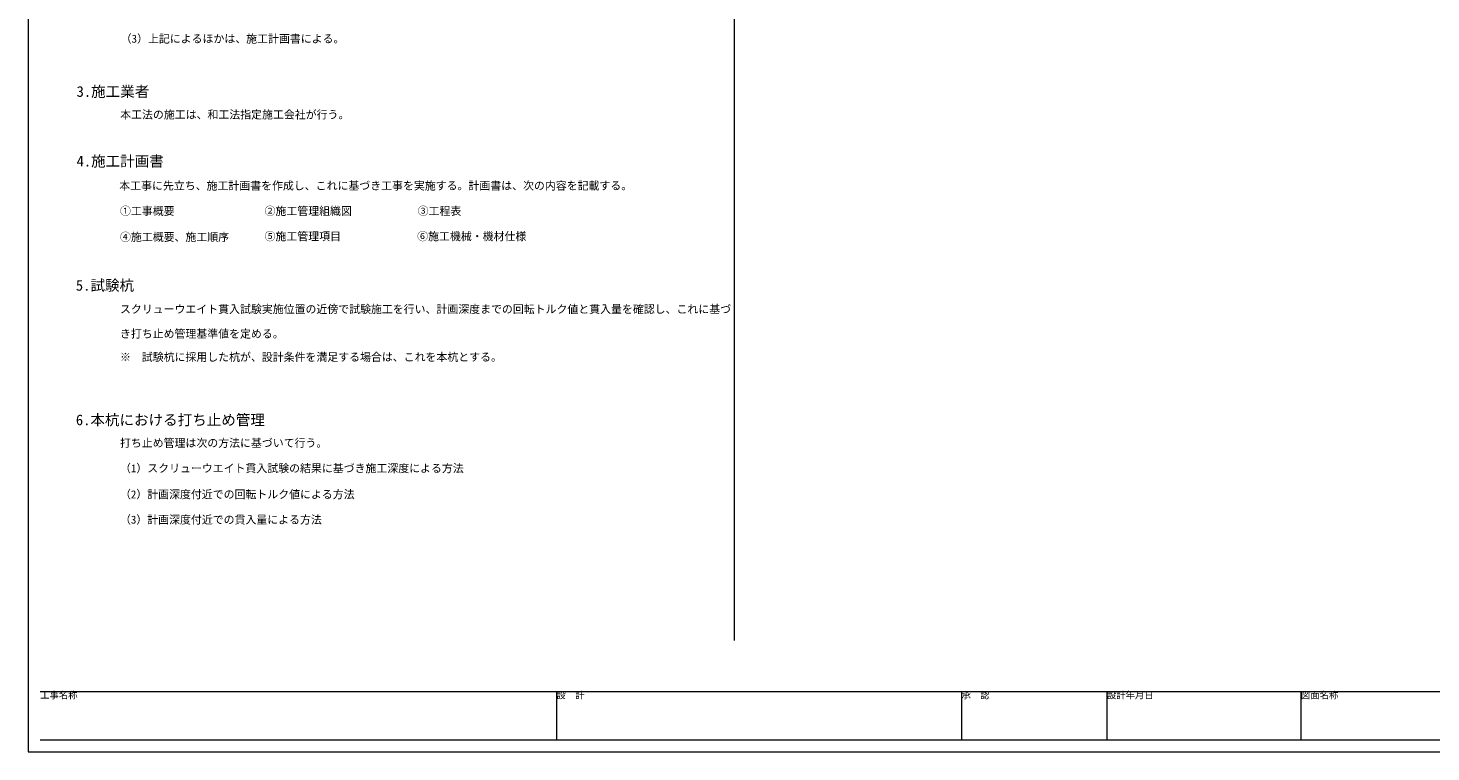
# Model space of a CAD drawing. Units: millimetres, scale not verified. Extents: x -18644 to 27889, y -13314 to 13091.
# Drawn here: x -18644 to 6098, y -13314 to -561 of the extents above; entities that cross this region are included whole.
import ezdxf
from ezdxf.enums import TextEntityAlignment as Align

# ---------------------------------------------------------------- set-up
doc = ezdxf.new("R2010")
doc.units = ezdxf.units.MM
doc.header["$LTSCALE"] = 100
doc.layers.add('0-2', color=7, linetype='Continuous', lineweight=18)
doc.styles.add('ＭＳ ゴシック', font='')
doc.styles.get('ＭＳ ゴシック').set_extended_font_data('MS Gothic')

msp = doc.modelspace()

# ---------------------------------------------------------------- linework, layer by layer
at = {"layer": '0-2'}
for p, q in [((-6190.8, 11594.4), (-6190.8, -11348.6)), ((-18430.2, -12248.4), (18501.7, -12248.4)), ((-9324.2, -12248.4), (-9324.2, -13103.6)), ((-2180.8, -12248.4), (-2180.8, -13103.6)), ((384.9, -12248.4), (384.9, -13103.6)), ((3805.8, -12248.4), (3805.8, -13103.6)), ((-18430.2, -13103.6), (18501.7, -13103.6))]:
    msp.add_line(p, q, dxfattribs=at)
msp.add_lwpolyline([(-18644, 13091.1), (-18644, -13314.5), (18715.5, -13314.5)], dxfattribs=at)

# ---------------------------------------------------------------- texts
at = {"layer": '0-2', "style": 'ＭＳ ゴシック'}
for s, height, p in [('（3）上記によるほかは、施工計画書による。', 141.1, (-17010, -861.4)), ('3.施工業者', 188.1, (-17787.8, -1828.4)), ('本工法の施工は、和工法指定施工会社が行う。', 141.1, (-17019.1, -2198.2)), ('4.施工計画書', 188.1, (-17787.8, -3055.4)), ('本工事に先立ち、施工計画書を作成し、これに基づき工事を実施する。計画書は、次の内容を記載する。', 141.1, (-17035.5, -3450.7)), ('①工事概要\u3000', 141.1, (-17022.7, -3897)), ('②施工管理組織図', 141.1, (-14472.5, -3897)), ('③工程表', 141.1, (-11772.8, -3897)), ('④施工概要、施工順序', 141.1, (-17022.7, -4356.1)), ('⑤施工管理項目', 141.1, (-14472.5, -4343.3)), ('⑥施工機械・機材仕様', 141.1, (-11781.2, -4343.3)), ('5.試験杭', 188.1, (-17800.6, -5244.1)), ('スクリューウエイト貫入試験実施位置の近傍で試験施工を行い、計画深度までの回転トルク値と貫入量を確認し、これに基づ', 141.1, (-17022.7, -5626.7)), ('き打ち止め管理基準値を定める。', 141.1, (-17022.7, -6060.2)), ('※\u3000試験杭に採用した杭が、設計条件を満足する場合は、これを本杭とする。', 141.1, (-17022.7, -6470.3)), ('6.本杭における打ち止め管理', 188.1, (-17800.6, -7614.2)), ('打ち止め管理は次の方法に基づいて行う。', 141.1, (-17022.7, -7984)), ('（1）スクリューウエイト貫入試験の結果に基づき施工深度による方法', 141.1, (-17022.7, -8430.3)), ('（2）計画深度付近での回転トルク値による方法', 141.1, (-17022.7, -8889.3)), ('（3）計画深度付近での貫入量による方法', 141.1, (-17022.7, -9335.6)), ('工事名称', 117.6, (-18430.2, -12408.7)), ('設\u3000計', 117.6, (-9324.2, -12408.7)), ('承\u3000認', 117.6, (-2180.8, -12408.7)), ('設計年月日', 117.6, (384.9, -12408.7)), ('図面名称', 117.6, (3805.8, -12408.7))]:
    msp.add_text(s, height=height, dxfattribs=at).set_placement(p, align=Align.BOTTOM_LEFT)

doc.saveas('drawing.dxf')
